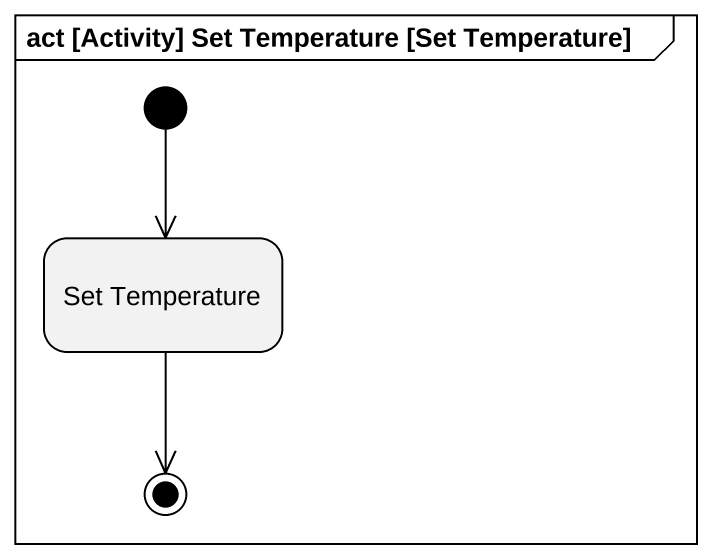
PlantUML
@startuml
mainframe act [Activity] Set Temperature [Set Temperature]
hide empty description
state "Set Temperature" as Set_Temperature
[*] --> Set_Temperature
Set_Temperature --> [*]
@enduml
